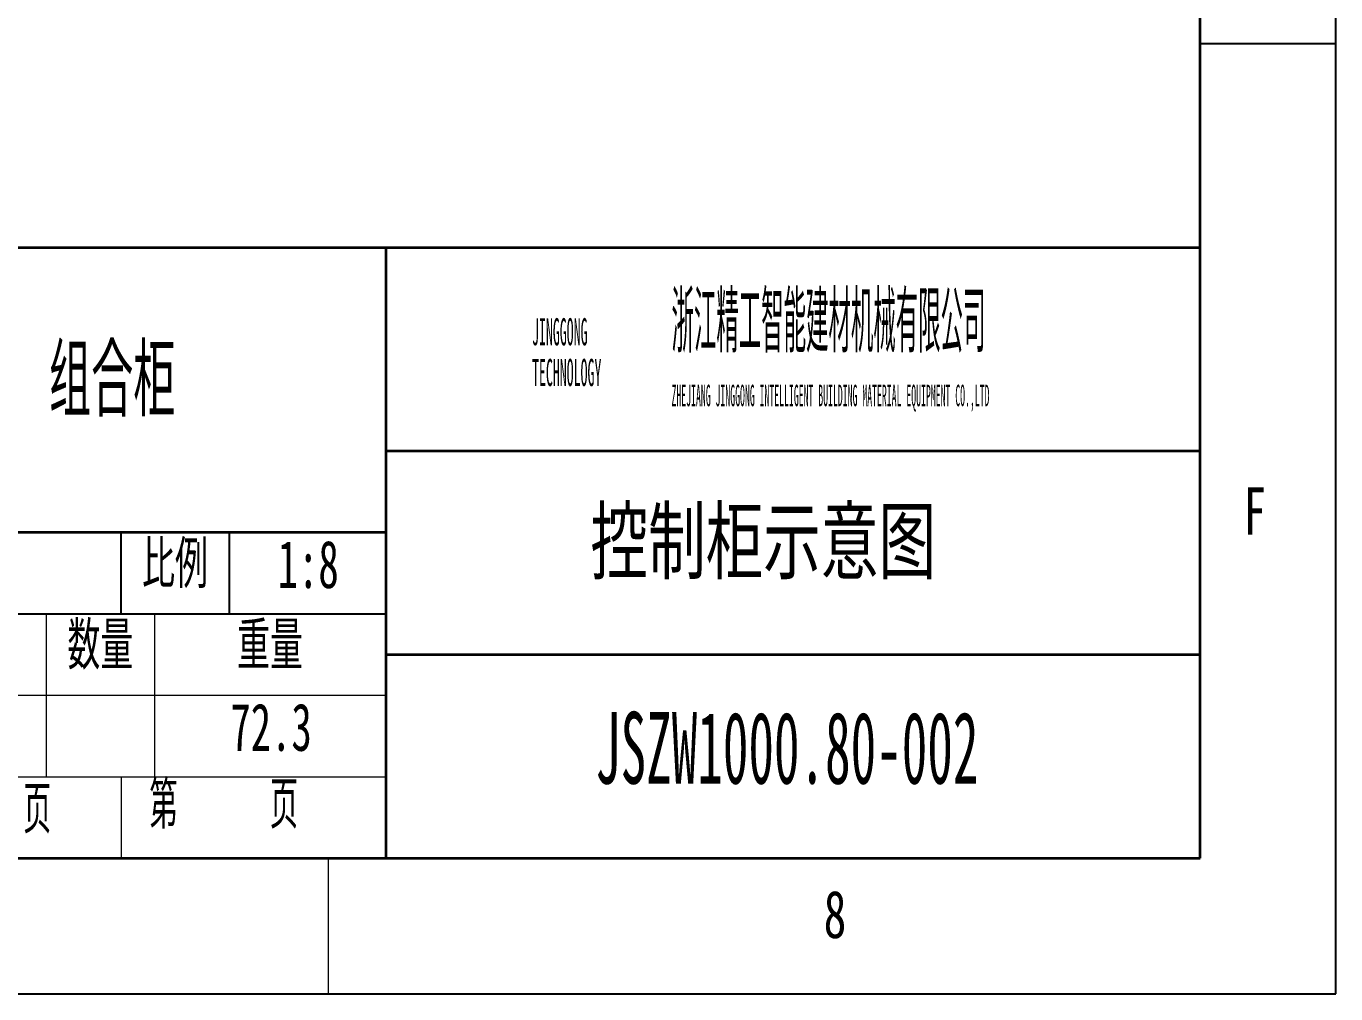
# Model space of a CAD drawing. Header units: millimetres. Extents: x 0 to 594, y 0 to 420.
# Drawn here: x 497.5 to 594, y 0 to 71.3 of the extents above; entities that cross this region are included whole.
import ezdxf

# ---------------------------------------------------------------- set-up
doc = ezdxf.new("R2010")
doc.units = ezdxf.units.MM
doc.layers.add('图框线', color=5, linetype='Continuous', lineweight=35)
doc.layers.add('轮廓线', color=7, linetype='Continuous', lineweight=35)
doc.layers.add('细线', color=5, linetype='Continuous')
doc.styles.add('SLDTEXTSTYLE0', font='TXT', dxfattribs={"width": 0.333762, "bigfont": 'bigfont'})
doc.styles.add('SLDTEXTSTYLE1', font='TXT', dxfattribs={"width": 0.333762})
doc.styles.add('SLDTEXTSTYLE10', font='TXT', dxfattribs={"width": 0.63})
doc.styles.add('SLDTEXTSTYLE11', font='TXT', dxfattribs={"width": 0.63, "bigfont": 'bigfont'})
doc.styles.add('SLDTEXTSTYLE12', font='TXT', dxfattribs={"width": 0.543333, "bigfont": 'bigfont'})
doc.styles.add('SLDTEXTSTYLE13', font='TXT', dxfattribs={"width": 0.537143, "bigfont": 'bigfont'})
doc.styles.add('SLDTEXTSTYLE15', font='TXT', dxfattribs={"width": 0.532812, "bigfont": 'bigfont'})
doc.styles.add('SLDTEXTSTYLE16', font='TXT', dxfattribs={"width": 0.728809, "bigfont": 'bigfont'})
doc.styles.add('SLDTEXTSTYLE2', font='TXT', dxfattribs={"width": 0.375524})
doc.styles.add('SLDTEXTSTYLE20', font='TXT', dxfattribs={"width": 0.523039})
doc.styles.add('SLDTEXTSTYLE4', font='TXT', dxfattribs={"width": 0.7})

# ---------------------------------------------------------------- blocks, each defined once
blk = doc.blocks.new('SW_NOTE_0_1')
at = {"color": 0, "linetype": 'Continuous', "lineweight": 0, "char_height": 2, "attachment_point": 1, "style": 'SLDTEXTSTYLE2'}
for s, insert in [('JINGGONG', (0, 2.578)), ('TECHNOLOGY', (0, -0.422))]:
    blk.add_mtext(s, dxfattribs=dict(at, insert=insert))
blk = doc.blocks.new('SW_NOTE_0')
at = {"color": 0, "linetype": 'Continuous', "lineweight": 0, "attachment_point": 1}
for s, insert, char_height, style in [('浙江精工智能建材机械有限公司', (0, 5.801), 4.5, 'SLDTEXTSTYLE0'), ('ZHEJIANG JINGGONG INTELLIGENT BUILDING MATERIAL EQUIPMENT CO.,LTD', (0, -1.07), 1.5875, 'SLDTEXTSTYLE1')]:
    blk.add_mtext(s, dxfattribs=dict(at, insert=insert, char_height=char_height, style=style))
blk = doc.blocks.new('块1_1')
at = {"color": 3, "linetype": 'Continuous', "lineweight": 0}
blk.add_blockref('SW_NOTE_0', (-0.263, 51.648), dxfattribs=at)
blk = doc.blocks.new('浙江精工智能建材机械有限公司_俞工')
at = {"color": 7, "linetype": 'Continuous'}
blk.add_blockref('块1_1', (10.565, -48.531), dxfattribs=at)
at = {"color": 7, "linetype": 'Continuous', "lineweight": 0}
blk.add_blockref('SW_NOTE_0_1', (0.027, 4.37), dxfattribs=at)

msp = doc.modelspace()

# ---------------------------------------------------------------- linework, layer by layer
at = {"color": 5, "linetype": 'Continuous', "lineweight": 18}
for p, q in [((499, 16), (499, 28)), ((507, 16), (507, 28)), ((485, 22), (524, 22)), ((431, 16), (524, 16)), ((504.5, 16), (504.5, 10.025017)), ((519.75, 10), (519.75, 0))]:
    msp.add_line(p, q, dxfattribs=at)
at = {"layer": '图框线'}
for p, q in [((584, 10), (584, 410)), ((404, 55), (584, 55)), ((25, 10), (584, 10))]:
    msp.add_line(p, q, dxfattribs=at)
at = {"layer": '细线'}
for p, q in [((594, 0), (594, 420)), ((594, 70), (584, 70)), ((504.5, 28), (504.5, 34)), ((512.5, 28), (512.5, 34)), ((485, 28), (524, 28)), ((0, 0), (594, 0))]:
    msp.add_line(p, q, dxfattribs=at)
at = {"layer": '轮廓线'}
for p, q in [((524, 55), (524, 10)), ((584, 40), (524, 40)), ((524, 34), (485, 34)), ((524, 25), (584, 25))]:
    msp.add_line(p, q, dxfattribs=at)

# ---------------------------------------------------------------- block references
at = {"color": 7, "linetype": 'Continuous'}
msp.add_blockref('浙江精工智能建材机械有限公司_俞工', (534.755782, 42.843678), dxfattribs=at)

# ---------------------------------------------------------------- texts
at = {"color": 7, "linetype": 'Continuous', "lineweight": 0, "attachment_point": 2}
for s, insert, char_height, style in [('组合柜', (503.851675, 47.833145), 5.2916667, 'SLDTEXTSTYLE15'), ('控制柜示意图', (551.814972, 35.833145), 5.2916667, 'SLDTEXTSTYLE16'), ('1:8', (518.291927, 33.406867), 3.5, 'SLDTEXTSTYLE10'), ('72.3', (515.555903, 21.406867), 3.5, 'SLDTEXTSTYLE10'), ('JSZW1000.80-002', (553.547435, 20.77652), 5.29166667, 'SLDTEXTSTYLE20')]:
    msp.add_mtext(s, dxfattribs=dict(at, insert=insert, char_height=char_height, style=style))
at = {"color": 3, "linetype": 'Continuous', "lineweight": 0, "char_height": 3.5}
for s, insert, attachment_point, style in [('比例', (508.47691, 33.406867), 2, 'SLDTEXTSTYLE11'), ('数量', (502.97691, 27.406867), 2, 'SLDTEXTSTYLE11'), ('重量', (515.47691, 27.406867), 2, 'SLDTEXTSTYLE11'), ('共     页', (486.84594, 15.318128), 1, 'SLDTEXTSTYLE13'), ('第    页', (506.586493, 15.679945), 1, 'SLDTEXTSTYLE12')]:
    msp.add_mtext(s, dxfattribs=dict(at, insert=insert, attachment_point=attachment_point, style=style))
at = {"layer": '细线', "char_height": 3.5, "attachment_point": 1, "style": 'SLDTEXTSTYLE4'}
for s, insert in [('F', (587.196828, 37.333881)), ('8', (556.268685, 7.611261))]:
    msp.add_mtext(s, dxfattribs=dict(at, insert=insert))

doc.saveas('drawing.dxf')
